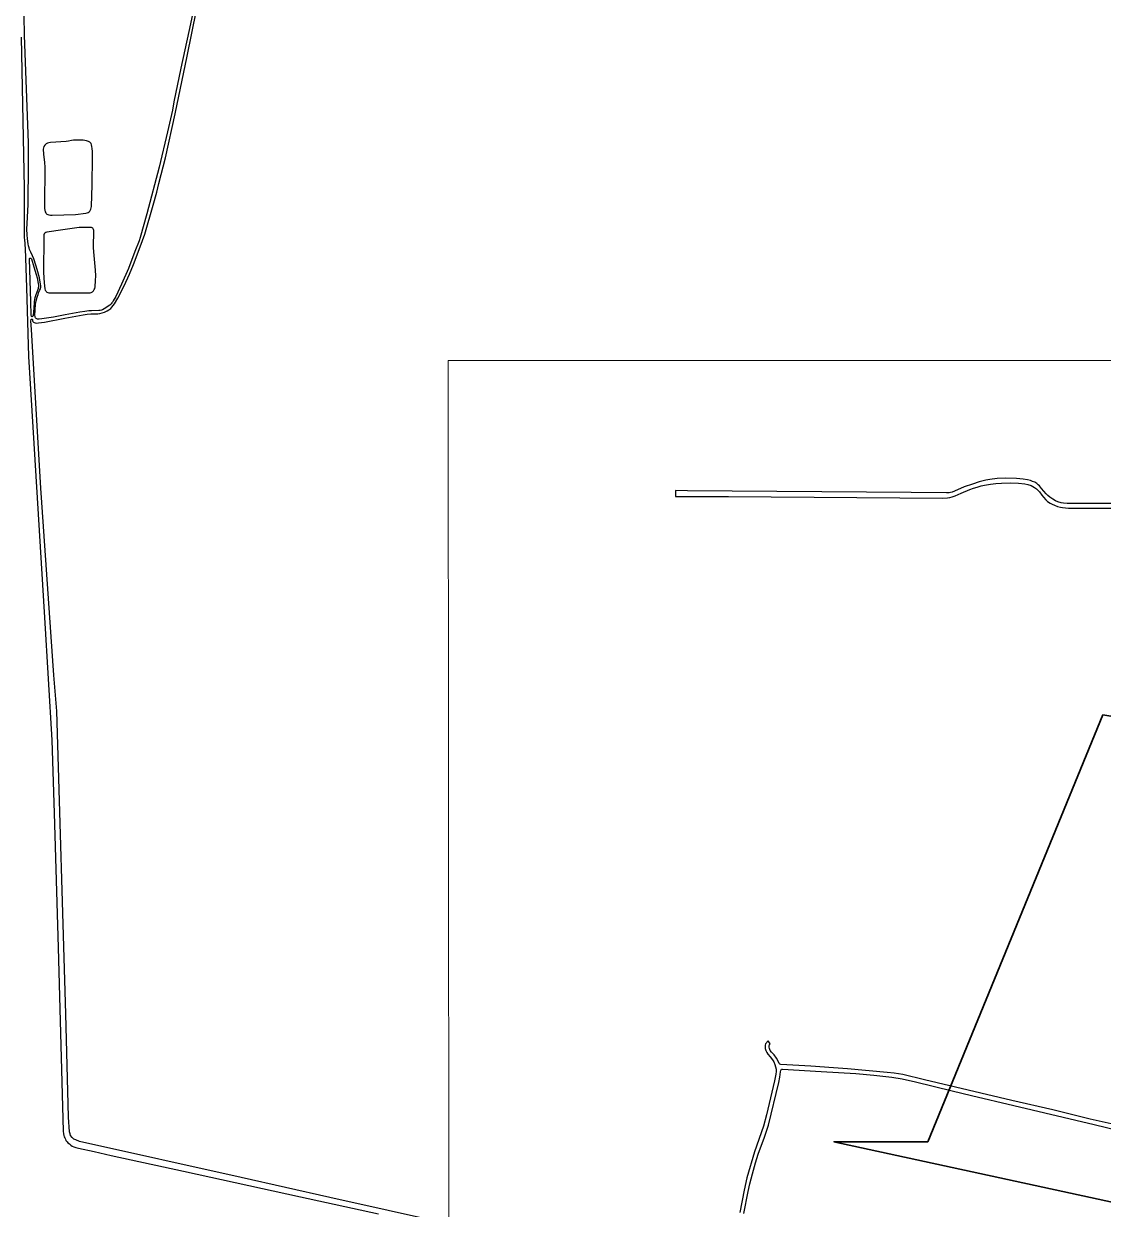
# Model space of a CAD drawing. Header units: metres. Extents: x 2 to 659295185, y -28 to 1124222152.
# Drawn here: x 653378 to 654471, y 1125972 to 1127171 of the extents above; entities that cross this region are included whole.
import ezdxf

# ---------------------------------------------------------------- set-up
doc = ezdxf.new("R2010")
doc.units = ezdxf.units.M
doc.header["$MEASUREMENT"] = 0
doc.layers.get('0').update_dxf_attribs({"linetype": 'CONTINUOUS'})
for name, color, linetype in [('CERCA', 7, 'CONTINUOUS'), ('MANZANA', 30, 'CONTINUOUS'), ('Parcelas', 140, 'CONTINUOUS')]:
    doc.layers.add(name, color=color, linetype=linetype)

# ---------------------------------------------------------------- blocks, each defined once
blk = doc.blocks.new('REGION10')
at = {"color": 255, "linetype": 'Continuous'}
for points in [[(653502.435775, 1126979.096664), (653495.748395, 1126955.071554), (653494.66819, 1126951.75223), (653490.446317, 1126940.674485), (653483.83315, 1126923.497981), (653476.890149, 1126907.651207), (653471.241746, 1126895.463687), (653468.528863, 1126890.804636), (653467.654804, 1126889.584884), (653467.110578, 1126888.815041), (653466.343714, 1126887.925222), (653464.925429, 1126886.695472), (653463.399948, 1126885.47572), (653461.981663, 1126884.475924), (653459.46668, 1126882.916241), (653457.611365, 1126881.806467), (653456.621864, 1126881.466536), (653455.417971, 1126881.126606), (653453.999685, 1126881.126606), (653446.438246, 1126880.866659), (653443.807822, 1126880.636705), (653439.643671, 1126880.286777), (653434.613706, 1126879.486939), (653419.721711, 1126876.767493), (653414.6835, 1126875.757698), (653407.89717, 1126874.507953), (653396.402463, 1126872.688323), (653393.664843, 1126872.348392), (653392.790783, 1126872.228417), (653392.02392, 1126872.338394), (653391.034418, 1126872.668327), (653390.481947, 1126872.99826), (653390.044917, 1126873.328193), (653389.715083, 1126873.878081), (653389.492446, 1126874.537947), (653389.377004, 1126875.20781), (653389.261562, 1126876.307587), (653389.459462, 1126881.066618), (653389.97895, 1126888.255155), (653390.193342, 1126889.364929), (653390.51493, 1126890.914613), (653391.595136, 1126894.783826), (653392.460949, 1126897.333307), (653393.005175, 1126898.992969), (653393.978185, 1126901.322495), (653394.736802, 1126902.982157), (653394.951194, 1126903.761998), (653395.165586, 1126904.651817), (653395.165586, 1126905.641616), (653395.157341, 1126906.421457), (653394.934703, 1126907.851166), (653393.813268, 1126914.149884), (653391.58689, 1126922.548174), (653390.251063, 1126926.857297), (653388.140127, 1126933.265993), (653386.812546, 1126936.465342), (653385.047935, 1126940.214578), (653383.82755, 1126942.974017), (653383.275079, 1126944.633679), (653382.829803, 1126946.403319), (653382.376282, 1126948.612869), (653381.700123, 1126953.691835), (653381.353797, 1126957.561048), (653381.221864, 1126963.309877), (653381.304322, 1126969.068705), (653382.318561, 1126988.534743), (653382.689624, 1127029.346436), (653382.706116, 1127050.692091), (653378.723373, 1127159.619919), (653378.203885, 1127179.405892), (653378.443014, 1127199.101883), (653378.541964, 1127202.531185), (653378.640914, 1127203.960894), (653378.970748, 1127205.180645), (653379.292336, 1127206.400397), (653383.522454, 1127216.708299), (653384.388268, 1127218.807872), (653384.825298, 1127219.477735), (653385.476719, 1127220.367554), (653387.43923, 1127222.917035), (653388.090652, 1127223.696876), (653388.964711, 1127224.136787), (653390.828272, 1127224.916628), (653392.353753, 1127225.366537), (653393.673089, 1127225.816445), (653395.751041, 1127226.376331), (653397.93619, 1127226.946215), (653400.129585, 1127227.286146), (653401.663312, 1127227.396123), (653403.304235, 1127227.516099), (653404.837962, 1127227.416119), (653406.371689, 1127227.306142), (653408.020858, 1127226.986207), (653409.768977, 1127226.666272), (653422.385118, 1127222.957027), (653431.166943, 1127220.227583), (653438.95102, 1127217.718093), (653444.32731, 1127216.078427), (653449.926238, 1127214.558736), (653456.613618, 1127212.929068), (653462.204301, 1127211.519355), (653469.007122, 1127209.779709), (653476.024336, 1127208.260019), (653481.070792, 1127207.620149), (653483.915609, 1127207.300214), (653486.661475, 1127207.200234), (653491.477048, 1127207.110253), (653493.777638, 1127207.340206), (653496.078229, 1127207.460181), (653498.708653, 1127207.91009), (653507.358544, 1127209.499766), (653513.81504, 1127210.519559), (653524.435687, 1127212.559143), (653533.415412, 1127214.14882), (653547.870377, 1127215.758492), (653553.452813, 1127216.228397), (653554.442315, 1127216.228397), (653555.093737, 1127216.008441), (653555.316374, 1127215.788486), (653555.646208, 1127215.458553), (653555.76165, 1127214.908665), (653555.76165, 1127214.348779), (653555.654454, 1127213.578936), (653553.832122, 1127204.720739), (653545.025561, 1127163.429144), (653536.862175, 1127126.346692), (653529.993386, 1127092.363609), (653528.385447, 1127083.945322), (653523.553382, 1127062.029783), (653515.159113, 1127026.157085)], [(653398.892708, 1127030.746151), (653399.354475, 1127026.32705), (653398.859725, 1126987.724908), (653398.86797, 1126985.735313), (653398.983412, 1126984.405583), (653399.321492, 1126982.525966), (653399.659572, 1126980.976282), (653400.212043, 1126979.876505), (653400.649073, 1126979.21664), (653401.30874, 1126978.556774), (653402.298242, 1126978.116864), (653403.180547, 1126977.896908), (653405.044108, 1126977.686951), (653406.792227, 1126977.576973), (653430.350604, 1126978.236839), (653440.748614, 1126979.60656), (653442.175145, 1126979.946491), (653443.1564, 1126980.3964), (653444.03046, 1126980.83631), (653444.690127, 1126981.506174), (653445.118911, 1126982.176037), (653445.663137, 1126983.055858), (653445.992971, 1126983.835699), (653446.314559, 1126984.945474), (653446.421755, 1126986.265205), (653447.089668, 1127008.170746), (653447.411256, 1127035.825117), (653447.386518, 1127042.123835), (653447.147389, 1127045.113227), (653446.809309, 1127047.212799), (653446.479475, 1127048.752486), (653446.0342, 1127049.972238), (653445.588924, 1127050.742081), (653444.929257, 1127051.401947), (653444.055197, 1127051.951835), (653443.39553, 1127052.281767), (653441.531969, 1127052.831656), (653439.8828, 1127053.15159), (653438.019239, 1127053.471525), (653432.106969, 1127053.451529), (653428.272651, 1127053.431533), (653426.186453, 1127053.091603), (653423.127244, 1127052.411741), (653421.041046, 1127052.07181), (653405.052354, 1127051.012026), (653403.304235, 1127050.782073), (653401.877704, 1127050.442142), (653400.789252, 1127049.772278), (653399.255525, 1127048.442549), (653398.389712, 1127047.222797), (653397.845486, 1127045.893068), (653397.631094, 1127044.233406), (653397.977419, 1127039.474374)], [(653398.546383, 1126909.200891), (653399.44518, 1126903.122129), (653399.783259, 1126901.792399), (653400.220289, 1126900.912578), (653400.772761, 1126900.242715), (653401.432428, 1126899.692827), (653402.199292, 1126899.372892), (653403.295989, 1126899.152936), (653404.945158, 1126898.942979), (653443.510971, 1126898.882991), (653445.151895, 1126899.112945), (653446.248592, 1126899.452875), (653447.452485, 1126899.892786), (653447.889515, 1126900.232717), (653448.540937, 1126901.00256), (653449.192358, 1126902.332289), (653449.736584, 1126903.552041), (653450.165368, 1126905.221701), (653450.684856, 1126911.630397), (653450.77556, 1126916.27945), (653450.420989, 1126922.02828), (653448.920245, 1126940.604499), (653448.681116, 1126944.913622), (653448.821295, 1126962.170109), (653448.598657, 1126963.04993), (653448.268824, 1126963.719794), (653447.716352, 1126964.489637), (653447.279322, 1126964.709593), (653446.405263, 1126965.029527), (653444.978732, 1126965.139505), (653434.127201, 1126965.089515), (653417.487087, 1126962.919957), (653401.168561, 1126960.520445), (653400.187306, 1126960.190512), (653399.313246, 1126959.410671), (653398.661824, 1126958.63083), (653398.331991, 1126957.531054), (653398.117599, 1126956.751212), (653398.125844, 1126955.311506), (653398.059878, 1126919.698754)]]:
    blk.add_lwpolyline(points, close=True, dxfattribs=at)

msp = doc.modelspace()

# ---------------------------------------------------------------- linework, layer by layer
at = {"layer": 'CERCA', "lineweight": 0}
for q in [(662151.2419, 1126827.7709), (653811.9891, 1120992.707)]:
    msp.add_line((653807.4947, 1126830.69), q, dxfattribs=at)
at = {"layer": 'MANZANA', "lineweight": -2}
for p, q in [((653543.2692, 1127138.3143), (653552.7107, 1127185.0347)), ((653375.2271, 1127157.6103), (653378.3028, 1127004.7714)), ((653531.0324, 1127080.2061), (653543.2692, 1127138.3143)), ((653521.261, 1127035.5852), (653531.0324, 1127080.2061)), ((653514.6891, 1127009.5705), (653521.261, 1127035.5852)), ((653378.3028, 1127004.7714), (653378.41, 1126955.0116)), ((653508.8675, 1126987.6449), (653512.5287, 1127000.9322)), ((653512.5287, 1127000.9322), (653514.6891, 1127009.5705)), ((653500.3331, 1126958.5209), (653508.8675, 1126987.6449)), ((653378.41, 1126955.0116), (653378.6409, 1126952.3521)), ((653495.7896, 1126945.5635), (653500.3331, 1126958.5209)), ((653378.6409, 1126952.3521), (653378.979, 1126949.2627)), ((653378.979, 1126949.2627), (653379.0944, 1126947.4931)), ((653379.0944, 1126947.4931), (653379.4408, 1126943.8438)), ((653379.4408, 1126943.8438), (653380.7106, 1126904.3619)), ((653489.0775, 1126927.7271), (653495.7896, 1126945.5635)), ((653479.5288, 1126906.1215), (653484.9546, 1126917.9791)), ((653484.9546, 1126917.9791), (653489.0775, 1126927.7271)), ((653473.3362, 1126893.5941), (653479.5288, 1126906.1215)), ((653380.7106, 1126904.3619), (653382.871, 1126834.4761)), ((653469.8564, 1126887.7153), (653473.3362, 1126893.5941)), ((653459.813, 1126879.5969), (653462.328, 1126880.7167)), ((653462.328, 1126880.7167), (653464.0761, 1126881.8265)), ((653464.0761, 1126881.8265), (653465.9314, 1126883.2762)), ((653465.9314, 1126883.2762), (653467.2343, 1126884.6059)), ((653467.2343, 1126884.6059), (653468.5454, 1126886.0556)), ((653468.5454, 1126886.0556), (653469.8564, 1126887.7153)), ((653385.2376, 1126870.5388), (653385.3365, 1126871.8685)), ((653385.823, 1126862.0305), (653385.2376, 1126870.5388)), ((653385.3365, 1126871.8685), (653385.452, 1126872.1984)), ((653385.452, 1126872.1984), (653385.7736, 1126872.4184)), ((653385.7736, 1126872.4184), (653386.1034, 1126872.4284)), ((653386.1034, 1126872.4284), (653386.4332, 1126872.3184)), ((653386.4332, 1126872.3184), (653386.7631, 1126871.8785)), ((653386.7631, 1126871.8785), (653386.8785, 1126870.7687)), ((653386.8785, 1126870.7687), (653387.2083, 1126869.9989)), ((653387.2083, 1126869.9989), (653387.431, 1126869.559)), ((653387.431, 1126869.559), (653387.7608, 1126869.219)), ((653387.7608, 1126869.219), (653388.4205, 1126868.8991)), ((653388.4205, 1126868.8991), (653389.41, 1126868.5692)), ((653389.41, 1126868.5692), (653390.7211, 1126868.4592)), ((653390.7211, 1126868.4592), (653392.8073, 1126868.5792)), ((653392.8073, 1126868.5792), (653398.8267, 1126869.489)), ((653398.8267, 1126869.489), (653419.4084, 1126873.3382)), ((653419.4084, 1126873.3382), (653438.1264, 1126876.8475)), ((653438.1264, 1126876.8475), (653442.0679, 1126877.4174)), ((653442.0679, 1126877.4174), (653445.6879, 1126877.7673)), ((653445.6879, 1126877.7673), (653448.6399, 1126877.7773)), ((653448.6399, 1126877.7773), (653452.9112, 1126877.9073)), ((653452.9112, 1126877.9073), (653455.1046, 1126878.1372)), ((653455.1046, 1126878.1372), (653457.2898, 1126878.8171)), ((653457.2898, 1126878.8171), (653459.813, 1126879.5969)), ((653395.281, 1126701.3732), (653385.823, 1126862.0305)), ((653382.871, 1126834.4761), (653398.9174, 1126570.3299)), ((653408.3672, 1126512.0817), (653395.281, 1126701.3732)), ((654329.6424, 1126702.6529), (654320.1267, 1126698.4138)), ((654338.0614, 1126705.5723), (654329.6424, 1126702.6529)), ((654335.4557, 1126700.0235), (654339.29, 1126701.3732)), ((654344.8477, 1126707.8119), (654338.0614, 1126705.5723)), ((654339.29, 1126701.3732), (654342.7863, 1126702.493)), ((654342.7863, 1126702.493), (654347.0576, 1126703.6127)), ((654351.8567, 1126709.5015), (654344.8477, 1126707.8119)), ((654347.0576, 1126703.6127), (654350.4549, 1126704.4026)), ((654350.4549, 1126704.4026), (654356.3589, 1126705.4224)), ((654355.79, 1126710.2914), (654351.8567, 1126709.5015)), ((654363.0216, 1126711.1012), (654355.79, 1126710.2914)), ((654356.3589, 1126705.4224), (654361.9496, 1126706.1122)), ((654361.9496, 1126706.1122), (654367.532, 1126706.5821)), ((654372.0013, 1126711.4711), (654363.0216, 1126711.1012)), ((654367.532, 1126706.5821), (654376.6272, 1126706.6221)), ((654382.8528, 1126711.2912), (654372.0013, 1126711.4711)), ((654376.6272, 1126706.6221), (654384.6257, 1126706.3222)), ((654389.5402, 1126710.5513), (654382.8528, 1126711.2912)), ((654384.6257, 1126706.3222), (654391.2059, 1126705.6923)), ((654393.8115, 1126709.7915), (654389.5402, 1126710.5513)), ((654391.2059, 1126705.6923), (654394.1661, 1126705.0424)), ((654396.78, 1126709.1416), (654393.8115, 1126709.7915)), ((654394.1661, 1126705.0424), (654397.4562, 1126703.9427)), ((654399.0806, 1126708.2718), (654396.78, 1126709.1416)), ((654397.4562, 1126703.9427), (654399.4352, 1126702.9629)), ((654401.274, 1126707.392), (654399.0806, 1126708.2718)), ((654399.4352, 1126702.9629), (654401.0844, 1126701.9731)), ((654401.0844, 1126701.9731), (654402.9479, 1126700.6533)), ((654403.253, 1126706.0722), (654401.274, 1126707.392)), ((654402.9479, 1126700.6533), (654404.4899, 1126699.2236)), ((654404.795, 1126704.8625), (654403.253, 1126706.0722)), ((654406.0071, 1126703.7627), (654404.795, 1126704.8625)), ((654408.2088, 1126701.1232), (654406.0071, 1126703.7627)), ((654412.9419, 1126695.6044), (654408.2088, 1126701.1232)), ((654037.6653, 1126698.8437), (654037.4756, 1126693.0949)), ((654037.4756, 1126693.0949), (654091.3787, 1126692.9949)), ((654049.6135, 1126698.5638), (654037.6653, 1126698.8437)), ((654276.2011, 1126696.8941), (654049.6135, 1126698.5638)), ((654091.3787, 1126692.9949), (654307.8898, 1126691.2852)), ((654311.9221, 1126696.6042), (654276.2011, 1126696.8941)), ((654307.8898, 1126691.2852), (654312.8126, 1126691.6352)), ((654314.7669, 1126696.6242), (654311.9221, 1126696.6042)), ((654312.8126, 1126691.6352), (654315.1132, 1126691.9751)), ((654316.078, 1126696.8441), (654314.7669, 1126696.6242)), ((654315.1132, 1126691.9751), (654317.6364, 1126692.655)), ((654317.7189, 1126697.404), (654316.078, 1126696.8441)), ((654317.6364, 1126692.655), (654320.6956, 1126693.5448)), ((654320.1267, 1126698.4138), (654317.7189, 1126697.404)), ((654320.6956, 1126693.5448), (654326.8223, 1126696.3442)), ((654326.8223, 1126696.3442), (654335.4557, 1126700.0235)), ((654404.4899, 1126699.2236), (654406.1391, 1126697.574)), ((654406.1391, 1126697.574), (654408.3407, 1126694.3746)), ((654408.3407, 1126694.3746), (654409.9981, 1126692.1651)), ((654409.9981, 1126692.1651), (654412.4224, 1126689.5256)), ((654412.4224, 1126689.5256), (654414.286, 1126687.9859)), ((654414.3767, 1126693.9547), (654412.9419, 1126695.6044)), ((654416.4629, 1126692.1951), (654414.3767, 1126693.9547)), ((654419.4314, 1126690.1055), (654416.4629, 1126692.1951)), ((654422.1772, 1126688.5758), (654419.4314, 1126690.1055)), ((654424.5933, 1126687.586), (654422.1772, 1126688.5758)), ((654414.286, 1126687.9859), (654416.8174, 1126686.3363)), ((654416.8174, 1126686.3363), (654419.0108, 1126685.1265)), ((654419.0108, 1126685.1265), (654421.097, 1126684.0267)), ((654421.097, 1126684.0267), (654424.1727, 1126682.9369)), ((654424.1727, 1126682.9369), (654427.133, 1126682.0671)), ((654427.9906, 1126686.4962), (654424.5933, 1126687.586)), ((654427.133, 1126682.0671), (654429.2192, 1126681.7472)), ((654430.2912, 1126686.0663), (654427.9906, 1126686.4962)), ((654429.2192, 1126681.7472), (654435.4613, 1126681.2173)), ((654434.1255, 1126685.8564), (654430.2912, 1126686.0663)), ((654565.7127, 1126685.9863), (654434.1255, 1126685.8564)), ((654435.4613, 1126681.2173), (654444.0122, 1126681.1473)), ((654444.0122, 1126681.1473), (654589.2958, 1126681.1173)), ((653398.9174, 1126570.3299), (653406.4624, 1126446.4851)), ((653411.4841, 1126475.5991), (653408.3672, 1126512.0817)), ((653420.4803, 1126169.3915), (653411.4841, 1126475.5991)), ((653406.4624, 1126446.4851), (653408.7547, 1126372.6201)), ((653408.7547, 1126372.6201), (653412.8447, 1126236.5978)), ((653412.8447, 1126236.5978), (653417.8169, 1126050.5957)), ((653423.3416, 1126064.7728), (653420.4803, 1126169.3915)), ((654128.4108, 1126137.7279), (654128.2047, 1126136.1782)), ((654128.8478, 1126139.1676), (654128.4108, 1126137.7279)), ((654131.2474, 1126142.167), (654128.8478, 1126139.1676)), ((654133.3418, 1126138.9677), (654131.2474, 1126142.167)), ((654132.476, 1126136.8581), (654132.6821, 1126138.2978)), ((654132.476, 1126135.7583), (654132.476, 1126136.8581)), ((654132.6821, 1126138.2978), (654133.3418, 1126138.9677)), ((654128.2047, 1126136.1782), (654128.3201, 1126134.2986)), ((654128.3201, 1126134.2986), (654128.988, 1126132.199)), ((654128.988, 1126132.199), (654129.9775, 1126130.3294)), ((654129.9775, 1126130.3294), (654131.0825, 1126128.5598)), ((654131.0825, 1126128.5598), (654133.3995, 1126126.0303)), ((654132.8141, 1126134.3186), (654132.476, 1126135.7583)), ((654133.5892, 1126132.329), (654132.8141, 1126134.3186)), ((654133.3995, 1126126.0303), (654135.8238, 1126122.9409)), ((654134.8013, 1126130.6794), (654133.5892, 1126132.329)), ((654137.3328, 1126128.0399), (654134.8013, 1126130.6794)), ((654139.9797, 1126124.5106), (654137.3328, 1126128.0399)), ((654135.8238, 1126122.9409), (654137.1431, 1126120.8514)), ((654137.1431, 1126120.8514), (654138.1409, 1126118.0819)), ((654138.1409, 1126118.0819), (654138.8088, 1126115.8724)), ((654138.8088, 1126115.8724), (654139.3695, 1126113.4429)), ((654139.3695, 1126113.4429), (654139.3778, 1126111.1233)), ((654142.1896, 1126120.2015), (654139.9797, 1126124.5106)), ((654142.5194, 1126119.3217), (654142.1896, 1126120.2015)), ((654142.8493, 1126118.7718), (654142.5194, 1126119.3217)), ((654143.2863, 1126118.5518), (654142.8493, 1126118.7718)), ((654144.383, 1126118.3319), (654143.2863, 1126118.5518)), ((654144.0861, 1126112.2531), (654144.4077, 1126112.913)), ((654174.5216, 1126116.3623), (654144.383, 1126118.3319)), ((654144.4077, 1126112.913), (654144.8448, 1126113.3629)), ((654144.8448, 1126113.3629), (654145.2818, 1126113.4729)), ((654145.2818, 1126113.4729), (654145.8343, 1126113.5828)), ((654145.8343, 1126113.5828), (654185.1752, 1126111.2133)), ((654197.6512, 1126114.6926), (654174.5216, 1126116.3623)), ((654211.7845, 1126113.9828), (654197.6512, 1126114.6926)), ((654251.9088, 1126110.1735), (654211.7845, 1126113.9828)), ((654137.7781, 1126101.7153), (654129.8126, 1126067.2823)), ((654139.2788, 1126108.4639), (654137.7781, 1126101.7153)), ((654139.3778, 1126111.1233), (654139.2788, 1126108.4639)), ((654142.0577, 1126099.8556), (654143.1296, 1126105.3845)), ((654143.1296, 1126105.3845), (654143.979, 1126110.7034)), ((654143.979, 1126110.7034), (654144.0861, 1126112.2531)), ((654185.1752, 1126111.2133), (654220.0304, 1126109.0438)), ((654220.0304, 1126109.0438), (654238.2207, 1126107.3541)), ((654238.2207, 1126107.3541), (654256.4193, 1126105.3245)), ((654258.8106, 1126109.3237), (654251.9088, 1126110.1735)), ((654256.4193, 1126105.3245), (654266.9492, 1126103.6049)), ((654267.5842, 1126108.034), (654258.8106, 1126109.3237)), ((654266.9492, 1126103.6049), (654280.5466, 1126100.5655)), ((654289.7407, 1126102.815), (654267.5842, 1126108.034)), ((654378.1444, 1126081.8593), (654289.7407, 1126102.815)), ((654131.6102, 1126056.8944), (654142.0577, 1126099.8556)), ((654280.5466, 1126100.5655), (654317.7271, 1126091.6573)), ((654317.7271, 1126091.6573), (654337.2533, 1126086.9882)), ((654337.2533, 1126086.9882), (654379.9173, 1126076.7803)), ((654419.5963, 1126072.1913), (654378.1444, 1126081.8593)), ((654379.9173, 1126076.7803), (654461.411, 1126057.4443)), ((653424.3889, 1126050.1857), (653423.3416, 1126064.7728)), ((654129.8126, 1126067.2823), (654126.8029, 1126055.6546)), ((654457.4365, 1126062.9631), (654419.5963, 1126072.1913)), ((654126.8029, 1126055.6546), (654117.4851, 1126029.7399)), ((654127.611, 1126044.6069), (654131.6102, 1126056.8944)), ((654478.719, 1126058.0741), (654457.4365, 1126062.9631)), ((654461.411, 1126057.4443), (654514.9348, 1126044.6269)), ((653417.8169, 1126050.5957), (653418.155, 1126048.1662)), ((653418.155, 1126048.1662), (653418.4931, 1126046.3965)), ((653418.4931, 1126046.3965), (653418.8229, 1126045.0668)), ((653418.8229, 1126045.0668), (653419.3754, 1126043.857)), ((653419.3754, 1126043.857), (653420.0433, 1126042.5373)), ((653420.0433, 1126042.5373), (653420.703, 1126041.3175)), ((653420.703, 1126041.3175), (653421.8079, 1126039.9978)), ((653424.8424, 1126048.0862), (653424.3889, 1126050.1857)), ((653425.3949, 1126046.3165), (653424.8424, 1126048.0862)), ((653426.9368, 1126044.217), (653425.3949, 1126046.3165)), ((653428.4788, 1126042.7872), (653426.9368, 1126044.217)), ((653430.565, 1126041.8074), (653428.4788, 1126042.7872)), ((653434.2921, 1126040.3777), (653430.565, 1126041.8074)), ((654121.2204, 1126027.3204), (654127.611, 1126044.6069)), ((653421.8079, 1126039.9978), (653422.6902, 1126039.008)), ((653422.6902, 1126039.008), (653424.1167, 1126037.7983)), ((653424.1167, 1126037.7983), (653425.4361, 1126036.5885)), ((653425.4361, 1126036.5885), (653426.9781, 1126035.5987)), ((653426.9781, 1126035.5987), (653428.5118, 1126034.8289)), ((653428.5118, 1126034.8289), (653430.598, 1126034.169)), ((653430.598, 1126034.169), (653433.3356, 1126033.5191)), ((653433.3356, 1126033.5191), (653449.1346, 1126030.0498)), ((653598.1453, 1126003.8152), (653434.2921, 1126040.3777)), ((653449.1346, 1126030.0498), (653466.5664, 1126026.1406)), ((654117.4851, 1126029.7399), (654109.7092, 1126003.6052)), ((653466.5664, 1126026.1406), (653539.5008, 1126010.2039)), ((654115.6132, 1126007.7244), (654118.6312, 1126018.6822)), ((654118.6312, 1126018.6822), (654121.2204, 1126027.3204)), ((653539.5008, 1126010.2039), (653658.0513, 1125984.3891)), ((654112.8097, 1125997.4265), (654115.6132, 1126007.7244)), ((653687.6374, 1125983.7493), (653598.1453, 1126003.8152)), ((654109.7092, 1126003.6052), (654107.0293, 1125991.0978)), ((654111.2017, 1125989.788), (654112.8097, 1125997.4265)), ((653658.0513, 1125984.3891), (653736.9064, 1125967.2626)), ((653941.6424, 1125927.2208), (653687.6374, 1125983.7493)), ((654107.0293, 1125991.0978), (654102.6343, 1125968.2924)), ((654106.9139, 1125967.3126), (654111.2017, 1125989.788))]:
    msp.add_line(p, q, dxfattribs=at)
msp.add_lwpolyline([(653385.0397, 1126890.3347), (653383.7616, 1126933.026), (653383.7616, 1126933.5759), (653383.8688, 1126933.7959), (653384.0832, 1126934.0158), (653384.413, 1126934.1258), (653384.9572, 1126934.1358), (653385.4025, 1126933.8059), (653385.7323, 1126933.366), (653388.2886, 1126925.4076), (653390.6221, 1126917.4592), (653391.4055, 1126914.2499), (653392.1888, 1126910.5006), (653392.6341, 1126908.2811), (653392.7496, 1126906.8514), (653392.7578, 1126904.9718), (653392.6506, 1126904.1919), (653392.4362, 1126903.3121), (653392.1064, 1126902.4223), (653390.1604, 1126896.9934), (653389.2945, 1126894.114), (653388.7586, 1126892.1244), (653388.5442, 1126890.3547), (653388.338, 1126888.5851), (653387.8268, 1126879.6169), (653387.6206, 1126876.2976), (653387.5134, 1126875.6377), (653387.1919, 1126875.1978), (653386.9692, 1126874.9679), (653386.5322, 1126874.9679), (653386.0952, 1126874.8579), (653385.7653, 1126875.0778), (653385.6499, 1126875.5177), (653385.5427, 1126876.0676)], close=True, dxfattribs=at)
at = {"layer": 'Parcelas', "lineweight": 35}
for points in [[(654470, 1126472), (654602, 1126450), (654805, 1126395), (654923, 1126360), (654983, 1126353), (655092, 1126325), (655212, 1126306), (655322, 1126299), (655454, 1126254), (655548, 1126239), (655632, 1125729), (654198, 1126040), (654293, 1126040), (654470, 1126472)], [(654470, 1126472), (654602, 1126450), (654805, 1126395), (654923, 1126360), (654983, 1126353), (655092, 1126325), (655212, 1126306), (655322, 1126299), (655454, 1126254), (655548, 1126239), (655632, 1125729), (654198, 1126040), (654293, 1126040)]]:
    msp.add_lwpolyline(points, dxfattribs=at)

# ---------------------------------------------------------------- block references
at = {"layer": 'Parcelas', "lineweight": -2}
msp.add_blockref('REGION10', (0, 0), dxfattribs=at)

doc.saveas('drawing.dxf')
